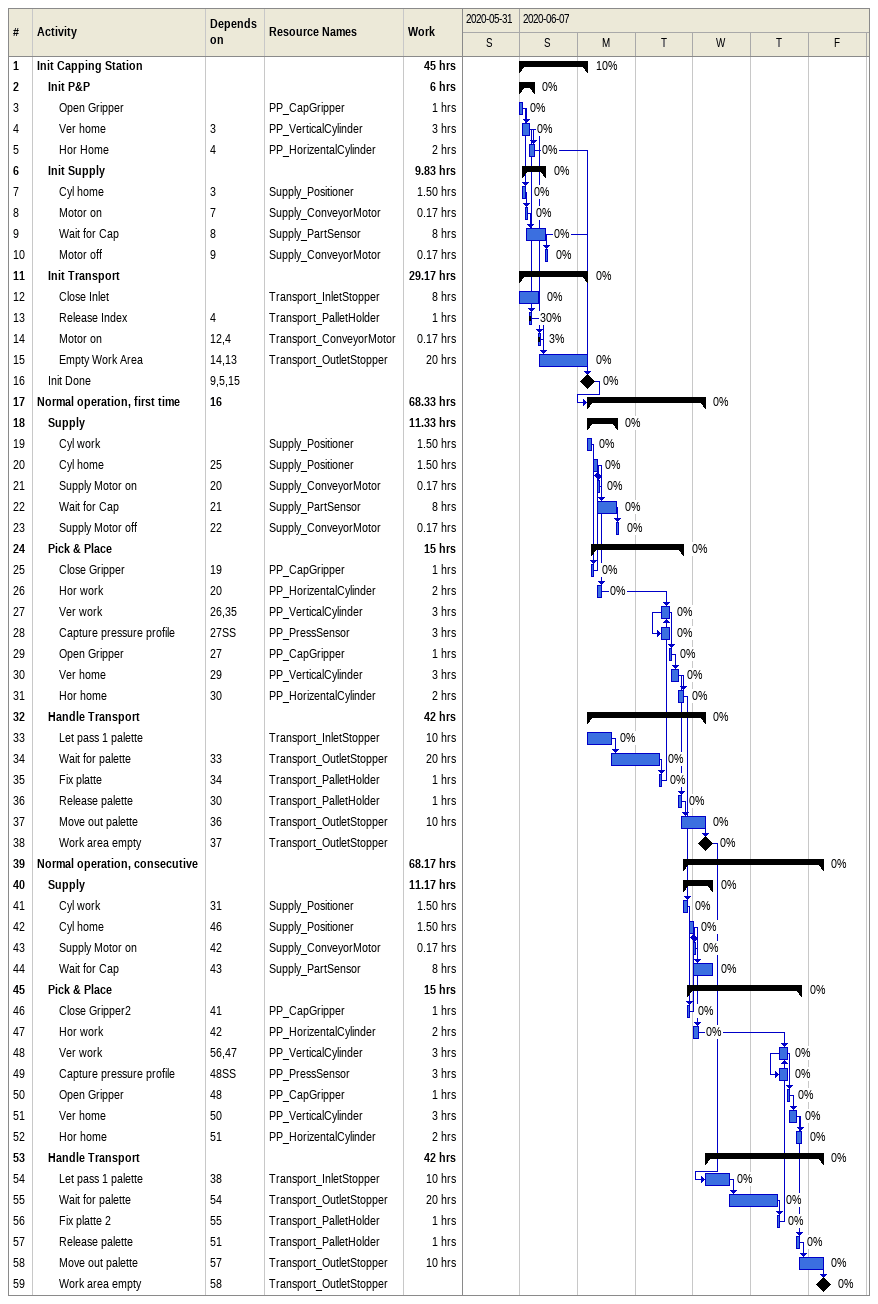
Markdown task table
| ID | Level | Task | Start | Finish | Predecessors | Resources | % complete | Work (h) |
|---|---|---|---|---|---|---|---|---|
| 1 | 1 | **Init Capping Station** | 2020-06-07 | 2020-06-08 |  |  | 10 | 45 |
| 2 | 2 | **Init P&P** | 2020-06-07 | 2020-06-07 |  |  | 0 | 6 |
| 3 | 3 | Open Gripper | 2020-06-07 | 2020-06-07 |  | PP_CapGripper | 0 | 1 |
| 4 | 3 | Ver home | 2020-06-07 | 2020-06-07 | 3 | PP_VerticalCylinder | 0 | 3 |
| 5 | 3 | Hor Home | 2020-06-07 | 2020-06-07 | 4 | PP_HorizentalCylinder | 0 | 2 |
| 6 | 2 | **Init Supply** | 2020-06-07 | 2020-06-07 |  |  | 0 | 9.83 |
| 7 | 3 | Cyl home | 2020-06-07 | 2020-06-07 | 3 | Supply_Positioner | 0 | 1.50 |
| 8 | 3 | Motor on | 2020-06-07 | 2020-06-07 | 7 | Supply_ConveyorMotor | 0 | 0.17 |
| 9 | 3 | Wait for Cap | 2020-06-07 | 2020-06-07 | 8 | Supply_PartSensor | 0 | 8 |
| 10 | 3 | Motor off | 2020-06-07 | 2020-06-07 | 9 | Supply_ConveyorMotor | 0 | 0.17 |
| 11 | 2 | **Init Transport** | 2020-06-07 | 2020-06-08 |  |  | 0 | 29.17 |
| 12 | 3 | Close Inlet | 2020-06-07 | 2020-06-07 |  | Transport_InletStopper | 0 | 8 |
| 13 | 3 | Release Index | 2020-06-07 | 2020-06-07 | 4 | Transport_PalletHolder | 30 | 1 |
| 14 | 3 | Motor on | 2020-06-07 | 2020-06-07 | 12, 4 | Transport_ConveyorMotor | 3 | 0.17 |
| 15 | 3 | Empty Work Area | 2020-06-07 | 2020-06-08 | 14, 13 | Transport_OutletStopper | 0 | 20 |
| 16 | 2 | Init Done (milestone) | 2020-06-08 | 2020-06-08 | 9, 5, 15 |  | 0 |  |
| 17 | 1 | **Normal operation, first time** | 2020-06-08 | 2020-06-10 | 16 |  | 0 | 68.33 |
| 18 | 2 | **Supply** | 2020-06-08 | 2020-06-08 |  |  | 0 | 11.33 |
| 19 | 3 | Cyl work | 2020-06-08 | 2020-06-08 |  | Supply_Positioner | 0 | 1.50 |
| 20 | 3 | Cyl home | 2020-06-08 | 2020-06-08 | 25 | Supply_Positioner | 0 | 1.50 |
| 21 | 3 | Supply Motor on | 2020-06-08 | 2020-06-08 | 20 | Supply_ConveyorMotor | 0 | 0.17 |
| 22 | 3 | Wait for Cap | 2020-06-08 | 2020-06-08 | 21 | Supply_PartSensor | 0 | 8 |
| 23 | 3 | Supply Motor off | 2020-06-08 | 2020-06-08 | 22 | Supply_ConveyorMotor | 0 | 0.17 |
| 24 | 2 | **Pick & Place** | 2020-06-08 | 2020-06-09 |  |  | 0 | 15 |
| 25 | 3 | Close Gripper | 2020-06-08 | 2020-06-08 | 19 | PP_CapGripper | 0 | 1 |
| 26 | 3 | Hor work | 2020-06-08 | 2020-06-08 | 20 | PP_HorizentalCylinder | 0 | 2 |
| 27 | 3 | Ver work | 2020-06-09 | 2020-06-09 | 26, 35 | PP_VerticalCylinder | 0 | 3 |
| 28 | 3 | Capture pressure profile | 2020-06-09 | 2020-06-09 | 27SS | PP_PressSensor | 0 | 3 |
| 29 | 3 | Open Gripper | 2020-06-09 | 2020-06-09 | 27 | PP_CapGripper | 0 | 1 |
| 30 | 3 | Ver home | 2020-06-09 | 2020-06-09 | 29 | PP_VerticalCylinder | 0 | 3 |
| 31 | 3 | Hor home | 2020-06-09 | 2020-06-09 | 30 | PP_HorizentalCylinder | 0 | 2 |
| 32 | 2 | **Handle Transport** | 2020-06-08 | 2020-06-10 |  |  | 0 | 42 |
| 33 | 3 | Let pass 1 palette | 2020-06-08 | 2020-06-08 |  | Transport_InletStopper | 0 | 10 |
| 34 | 3 | Wait for palette | 2020-06-08 | 2020-06-09 | 33 | Transport_OutletStopper | 0 | 20 |
| 35 | 3 | Fix platte | 2020-06-09 | 2020-06-09 | 34 | Transport_PalletHolder | 0 | 1 |
| 36 | 3 | Release palette | 2020-06-09 | 2020-06-09 | 30 | Transport_PalletHolder | 0 | 1 |
| 37 | 3 | Move out palette | 2020-06-09 | 2020-06-10 | 36 | Transport_OutletStopper | 0 | 10 |
| 38 | 3 | Work area empty (milestone) | 2020-06-10 | 2020-06-10 | 37 | Transport_OutletStopper | 0 |  |
| 39 | 1 | **Normal operation, consecutive** | 2020-06-09 | 2020-06-12 |  |  | 0 | 68.17 |
| 40 | 2 | **Supply** | 2020-06-09 | 2020-06-10 |  |  | 0 | 11.17 |
| 41 | 3 | Cyl work | 2020-06-09 | 2020-06-09 | 31 | Supply_Positioner | 0 | 1.50 |
| 42 | 3 | Cyl home | 2020-06-09 | 2020-06-10 | 46 | Supply_Positioner | 0 | 1.50 |
| 43 | 3 | Supply Motor on | 2020-06-10 | 2020-06-10 | 42 | Supply_ConveyorMotor | 0 | 0.17 |
| 44 | 3 | Wait for Cap | 2020-06-10 | 2020-06-10 | 43 | Supply_PartSensor | 0 | 8 |
| 45 | 2 | **Pick & Place** | 2020-06-09 | 2020-06-11 |  |  | 0 | 15 |
| 46 | 3 | Close Gripper2 | 2020-06-09 | 2020-06-09 | 41 | PP_CapGripper | 0 | 1 |
| 47 | 3 | Hor work | 2020-06-10 | 2020-06-10 | 42 | PP_HorizentalCylinder | 0 | 2 |
| 48 | 3 | Ver work | 2020-06-11 | 2020-06-11 | 56, 47 | PP_VerticalCylinder | 0 | 3 |
| 49 | 3 | Capture pressure profile | 2020-06-11 | 2020-06-11 | 48SS | PP_PressSensor | 0 | 3 |
| 50 | 3 | Open Gripper | 2020-06-11 | 2020-06-11 | 48 | PP_CapGripper | 0 | 1 |
| 51 | 3 | Ver home | 2020-06-11 | 2020-06-11 | 50 | PP_VerticalCylinder | 0 | 3 |
| 52 | 3 | Hor home | 2020-06-11 | 2020-06-11 | 51 | PP_HorizentalCylinder | 0 | 2 |
| 53 | 2 | **Handle Transport** | 2020-06-10 | 2020-06-12 |  |  | 0 | 42 |
| 54 | 3 | Let pass 1 palette | 2020-06-10 | 2020-06-10 | 38 | Transport_InletStopper | 0 | 10 |
| 55 | 3 | Wait for palette | 2020-06-10 | 2020-06-11 | 54 | Transport_OutletStopper | 0 | 20 |
| 56 | 3 | Fix platte 2 | 2020-06-11 | 2020-06-11 | 55 | Transport_PalletHolder | 0 | 1 |
| 57 | 3 | Release palette | 2020-06-11 | 2020-06-11 | 51 | Transport_PalletHolder | 0 | 1 |
| 58 | 3 | Move out palette | 2020-06-11 | 2020-06-12 | 57 | Transport_OutletStopper | 0 | 10 |
| 59 | 3 | Work area empty (milestone) | 2020-06-12 | 2020-06-12 | 58 | Transport_OutletStopper | 0 |  |
